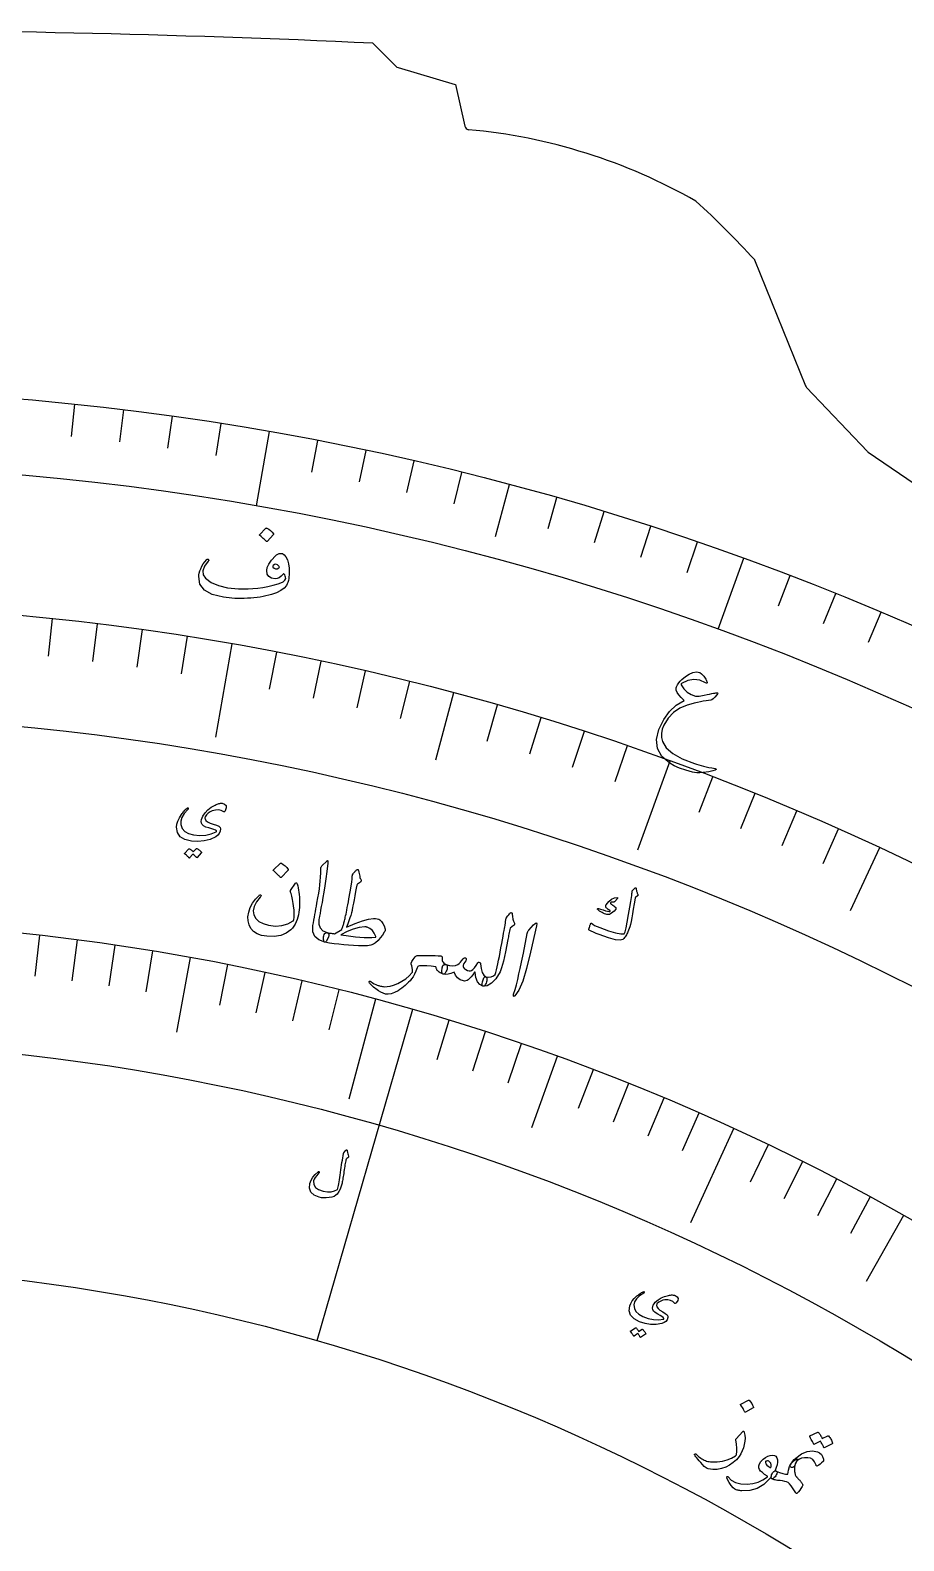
# Model space of a CAD drawing. Header units: millimetres. Extents: x -93 to 93, y -93 to 102.
# Drawn here: x 8.05 to 36.16, y 53.57 to 102.19 of the extents above; entities that cross this region are included whole.
import ezdxf

# ---------------------------------------------------------------- set-up
doc = ezdxf.new("R2010")
doc.units = ezdxf.units.MM
for name, color, linetype in [('CUT_OUTER', 1, 'Continuous'), ('ENGRAVE', 7, 'Continuous'), ('ENGRAVE_FINE', 8, 'Continuous'), ('TEXT', 5, 'Continuous')]:
    doc.layers.add(name, color=color, linetype=linetype)

msp = doc.modelspace()

# ---------------------------------------------------------------- linework, layer by layer
at = {"layer": 'CUT_OUTER'}
for points in [[(19.0734, 101.7757), (19.0761, 101.7733), (19.8207, 101.0287)], [(19.8845, 100.9909), (21.7248, 100.4505), (21.7281, 100.4493), (21.7291, 100.4459), (22.0377, 99.1055)], [(31.3499, 94.8087), (31.3515, 94.8053), (32.9989, 90.7428)], [(33.029, 90.696), (34.989, 88.6268), (35.0007, 88.6157), (35.0135, 88.6059), (37.7621, 86.7364), (37.7649, 86.7344), (37.7664, 86.7314), (38.3078, 85.5407)]]:
    msp.add_lwpolyline(points, dxfattribs=at)
for centre, radius, start, end in [((0.9504, -290.4422), 392.6364, 87.354443, 92.973267), ((19.9267, 101.1348), 0.15, 225, 253.63488), ((22.1838, 99.1392), 0.15, 192.96501, 258.69007), ((20.5344, 81.0793), 17.9859, 60.20925, 84.83228), ((10.3018, 75.6405), 28.4683, 42.32365, 47.67531), ((33.1379, 90.7992), 0.15, 202.07331, 223.44625)]:
    msp.add_arc(centre, radius, start, end, dxfattribs=at)
at = {"layer": 'ENGRAVE'}
for points in [[(15.7412, 89.2728), (15.3196, 86.8816)], [(23.4619, 87.5612), (23.0131, 85.8859)], [(31.0041, 85.1831), (30.1737, 82.9014)], [(14.5365, 82.4407), (14.0065, 79.4346)], [(21.6664, 80.8601), (21.087, 78.6978)], [(28.6314, 78.664), (27.5873, 75.7956)], [(35.3784, 75.8693), (34.4324, 73.8405)], [(13.1924, 72.3445), (12.7543, 69.9421)], [(20.3445, 70.6673), (17.2736, 60.0005)], [(19.1642, 70.9965), (18.2964, 67.7815)], [(25.0076, 69.1548), (24.1772, 66.8583)], [(30.6829, 66.8306), (29.2935, 63.8043)], [(36.1512, 64.0379), (34.9507, 61.9114)]]:
    msp.add_lwpolyline(points, dxfattribs=at)
for radius in [90.65, 90.65, 88.2219, 83.7125, 83.7125, 80.1513, 73.5375, 73.5375, 69.6525, 62.4375, 62.4375]:
    msp.add_circle((0, 0), radius, dxfattribs=at)
at = {"layer": 'ENGRAVE_FINE'}
for points in [[(9.4755, 90.1534), (9.3667, 89.1185)], [(11.0475, 89.9743), (10.9206, 88.9414)], [(12.616, 89.7678), (12.4712, 88.7373)], [(14.1808, 89.5339), (14.018, 88.5061)], [(17.2968, 88.9845), (17.0983, 87.963)], [(18.8472, 88.6691), (18.6308, 87.6512)], [(20.3918, 88.3266), (20.1577, 87.3127)], [(21.9302, 87.9573), (21.6785, 86.9476)], [(24.9865, 87.1384), (24.6997, 86.1381)], [(26.5035, 86.689), (26.1992, 85.6939)], [(28.0124, 86.2133), (27.6908, 85.2236)], [(29.5128, 85.7113), (29.174, 84.7273)], [(32.4861, 84.6291), (32.1131, 83.6576)], [(33.9581, 84.0492), (33.5683, 83.0844)], [(8.7503, 83.2539), (8.6227, 82.0396)], [(35.4198, 83.4438), (35.0132, 82.4859)], [(10.202, 83.0885), (10.0532, 81.8766)], [(11.6505, 82.8978), (11.4806, 81.6887)], [(13.0955, 82.6819), (12.9045, 81.4759)], [(15.9731, 82.1745), (15.7401, 80.9759)], [(17.4048, 81.8832), (17.1509, 80.6889)], [(18.8312, 81.567), (18.5565, 80.3772)], [(20.2519, 81.2259), (19.9565, 80.0411)], [(23.0743, 80.4696), (22.7377, 79.2959)], [(24.4752, 80.0547), (24.1182, 78.887)], [(25.8686, 79.6153), (25.4913, 78.4541)], [(27.2541, 79.1517), (26.8566, 77.9972)], [(29.9999, 78.1524), (29.5623, 77.0124)], [(31.3593, 77.6169), (30.9019, 76.4848)], [(32.7091, 77.0578), (32.232, 75.9338)], [(34.0489, 76.4752), (33.5523, 75.3597)], [(8.3495, 73.062), (8.1983, 71.7386)], [(9.5644, 72.9129), (9.3911, 71.5922)], [(10.7767, 72.7436), (10.5815, 71.4259)], [(11.9862, 72.5541), (11.7691, 71.2399)], [(14.3951, 72.1148), (14.1344, 70.8086)], [(15.594, 71.8651), (15.3115, 70.5634)], [(16.7887, 71.5954), (16.4846, 70.2986)], [(17.9789, 71.3059), (17.6532, 70.0143)], [(21.5192, 70.3185), (21.1295, 69.0448)], [(22.6882, 69.95), (22.2773, 68.683)], [(23.8511, 69.5621), (23.4191, 68.3021)], [(26.1574, 68.7281), (25.6836, 67.4832)], [(27.3001, 68.2823), (26.8056, 67.0455)], [(28.4355, 67.8173), (27.9204, 66.5889)], [(29.5632, 67.3334), (29.0277, 66.1137)], [(31.7943, 66.309), (31.2185, 65.1079)], [(32.8972, 65.7688), (32.3013, 64.5775)], [(33.9912, 65.2102), (33.3755, 64.029)], [(35.0759, 64.6331), (34.4406, 63.4624)]]:
    msp.add_lwpolyline(points, dxfattribs=at)
at = {"layer": 'TEXT'}
for points in [[(15.6348, 86.1647), (15.6397, 86.168), (15.6461, 86.1694), (15.6538, 86.1689), (15.6628, 86.1664), (15.7233, 86.1286), (15.779, 86.0857), (15.8297, 86.0377), (15.8756, 85.9847), (15.8796, 85.9771), (15.8807, 85.9701), (15.8789, 85.9637), (15.8741, 85.9578), (15.671, 85.7368), (15.6641, 85.732), (15.6563, 85.7319), (15.6477, 85.7366), (15.6382, 85.7462), (15.63, 85.7545), (15.617, 85.7671), (15.5991, 85.7839), (15.5764, 85.805), (15.5485, 85.8305), (15.5148, 85.8603), (15.4754, 85.8946), (15.4304, 85.9333), (15.4245, 85.9394), (15.4221, 85.945), (15.423, 85.9499), (15.4272, 85.9542)], [(16.096, 85.352), (16.1631, 85.3442), (16.2242, 85.3065), (16.2791, 85.2388), (16.3277, 85.1413), (16.3642, 85.0194), (16.3828, 84.8788), (16.3835, 84.7196), (16.3664, 84.5416), (16.356, 84.4779), (16.3403, 84.4199), (16.3193, 84.3676), (16.293, 84.3209), (16.2151, 84.2328), (16.1096, 84.1546), (15.9764, 84.0862), (15.8157, 84.0275), (15.7267, 84.0029), (15.6355, 83.9809), (15.5421, 83.9616), (15.4466, 83.945), (15.3487, 83.931), (15.2481, 83.9197), (15.145, 83.9111), (15.0392, 83.9052), (14.9335, 83.9017), (14.8305, 83.9003), (14.7303, 83.9011), (14.6328, 83.9041), (14.5379, 83.9094), (14.4454, 83.9175), (14.3552, 83.9282), (14.2674, 83.9416), (13.907, 84.0327), (13.6539, 84.173), (13.508, 84.3635), (13.4695, 84.6046), (13.4757, 84.6582), (13.4885, 84.7183), (13.5078, 84.7851), (13.5336, 84.8583), (13.5694, 84.9377), (13.6135, 85.0131), (13.666, 85.0846), (13.7268, 85.1523), (13.7355, 85.1598), (13.745, 85.1646), (13.7553, 85.1667), (13.7665, 85.1662), (13.7768, 85.163), (13.7846, 85.1573), (13.7899, 85.1491), (13.7926, 85.1383), (13.7929, 85.1268), (13.7908, 85.1166), (13.7864, 85.1075), (13.7796, 85.0998), (13.6619, 84.9389), (13.6081, 84.794), (13.6178, 84.6651), (13.6909, 84.5521), (13.8702, 84.4175), (14.1056, 84.3162), (14.3973, 84.2478), (14.7457, 84.2117), (14.9005, 84.207), (15.0569, 84.2093), (15.2149, 84.2186), (15.3745, 84.2351), (15.5356, 84.2586), (15.698, 84.2893), (15.8617, 84.3271), (16.0269, 84.3719), (16.1162, 84.4028), (16.1866, 84.441), (16.238, 84.4866), (16.2704, 84.5397), (16.2664, 84.5813), (16.2552, 84.6209), (16.2368, 84.6585), (16.2111, 84.694), (16.2077, 84.6962), (16.2027, 84.6948), (16.1962, 84.6899), (16.1882, 84.6814), (16.1263, 84.6145), (16.0623, 84.5676), (15.9962, 84.5406), (15.928, 84.5335), (15.8095, 84.554), (15.7249, 84.6055), (15.6741, 84.688), (15.6572, 84.8016), (15.6752, 84.8957), (15.7281, 85.0051), (15.8161, 85.1297), (15.9394, 85.2692), (15.9763, 85.3025), (16.0147, 85.3274), (16.0546, 85.3439), (16.096, 85.352)], [(16.045, 84.8821), (16.06, 84.8946), (16.0663, 84.9087), (16.0639, 84.9244), (16.0529, 84.9418), (16.0033, 84.9882), (15.9553, 85.0061), (15.9088, 84.9957), (15.8639, 84.957), (15.8565, 84.9439), (15.8532, 84.9318), (15.8539, 84.9206), (15.8586, 84.9103), (15.8994, 84.8725), (15.9441, 84.8552), (15.9926, 84.8584), (16.045, 84.8821)], [(29.487, 81.5381), (29.5416, 81.5335), (29.5955, 81.513), (29.6486, 81.4768), (29.7009, 81.4249), (29.726, 81.3943), (29.7484, 81.3644), (29.7682, 81.3352), (29.7853, 81.3068), (29.7998, 81.2794), (29.8118, 81.2531), (29.8213, 81.2279), (29.8283, 81.2038), (29.8308, 81.182), (29.8229, 81.172), (29.8045, 81.1739), (29.7757, 81.1876), (29.591, 81.2693), (29.4007, 81.2921), (29.205, 81.2561), (29.0043, 81.1612), (28.9967, 81.153), (28.9934, 81.1429), (28.9942, 81.1309), (28.9992, 81.1169), (29.0836, 80.9895), (29.1876, 80.8876), (29.3114, 80.8113), (29.455, 80.7604), (29.4826, 80.7561), (29.5203, 80.7562), (29.568, 80.7605), (29.6258, 80.7691), (29.7331, 80.7902), (29.8279, 80.8087), (29.9103, 80.8246), (29.9801, 80.8379), (30.0374, 80.8487), (30.0822, 80.857), (30.1144, 80.8629), (30.1341, 80.8662), (30.1598, 80.8649), (30.1698, 80.8538), (30.164, 80.833), (30.1425, 80.8024), (30.0754, 80.7263), (30.0211, 80.6712), (29.9796, 80.6371), (29.9509, 80.6242), (29.8748, 80.6175), (29.7933, 80.6073), (29.7062, 80.5934), (29.6137, 80.576), (29.5157, 80.5549), (29.4123, 80.5301), (29.3034, 80.5016), (29.1891, 80.4695), (28.949, 80.3735), (28.7432, 80.2333), (28.5717, 80.049), (28.4343, 79.8211), (28.3843, 79.6881), (28.3609, 79.5563), (28.3641, 79.4257), (28.3936, 79.2962), (28.5104, 79.0949), (28.7216, 78.9095), (29.0269, 78.7394), (29.4264, 78.5834), (29.4899, 78.564), (29.5588, 78.5444), (29.6331, 78.5244), (29.7127, 78.5042), (29.7976, 78.4839), (29.8875, 78.4637), (29.9826, 78.4437), (30.0829, 78.4239), (30.0998, 78.4195), (30.1114, 78.4139), (30.1178, 78.4072), (30.119, 78.3993), (30.0918, 78.3735), (30.0129, 78.3487), (29.8825, 78.3248), (29.7005, 78.3015), (29.5919, 78.292), (29.499, 78.2893), (29.4218, 78.2936), (29.3603, 78.3048), (29.1398, 78.3684), (28.9443, 78.4382), (28.7736, 78.5143), (28.6277, 78.5969), (28.3748, 78.8154), (28.2324, 79.069), (28.2008, 79.3586), (28.2806, 79.6842), (28.4332, 80.0017), (28.6184, 80.2637), (28.8364, 80.4699), (29.0875, 80.62), (28.9922, 80.7116), (28.9183, 80.7962), (28.8657, 80.874), (28.8347, 80.945), (28.8287, 80.9712), (28.8278, 80.998), (28.8319, 81.0251), (28.841, 81.0527), (28.8781, 81.1224), (28.9197, 81.1861), (28.9658, 81.2437), (29.0165, 81.2952), (29.1368, 81.3924), (29.2554, 81.4653), (29.3721, 81.5139), (29.487, 81.5381)], [(14.2608, 77.0418), (14.1919, 77.0798), (14.1102, 77.0958), (14.0157, 77.0899), (13.9085, 77.0619), (13.8379, 77.0294), (13.7762, 76.9864), (13.7237, 76.9331), (13.6801, 76.8694), (13.6745, 76.8561), (13.6716, 76.8417), (13.6715, 76.8263), (13.6741, 76.8098), (13.7014, 76.755), (13.7549, 76.7078), (13.8348, 76.6681), (13.941, 76.6357), (14.0459, 76.6047), (14.1198, 76.5696), (14.1627, 76.5306), (14.1745, 76.4877), (14.1614, 76.4048), (14.1316, 76.3344), (14.0853, 76.2764), (14.0226, 76.2307), (13.8348, 76.1464), (13.6419, 76.0938), (13.4438, 76.0729), (13.2403, 76.0836), (13.0252, 76.1365), (12.8735, 76.2304), (12.7849, 76.3659), (12.7596, 76.5431), (12.7719, 76.6359), (12.8019, 76.734), (12.8496, 76.8373), (12.9151, 76.9457), (12.9366, 76.9753), (12.9584, 77.0037), (12.9803, 77.0308), (13.0026, 77.0568), (13.0252, 77.0817), (13.0484, 77.1056), (13.0722, 77.1285), (13.0965, 77.1504), (13.1091, 77.1591), (13.1195, 77.1617), (13.1276, 77.1582), (13.1336, 77.1488), (13.136, 77.1379), (13.1353, 77.1275), (13.1314, 77.1177), (13.1244, 77.1084), (13.0058, 76.9741), (12.9278, 76.848), (12.8903, 76.7303), (12.8931, 76.6209), (12.9404, 76.4982), (13.024, 76.403), (13.1439, 76.3352), (13.3002, 76.2947), (13.5061, 76.2753), (13.6964, 76.2847), (13.8714, 76.323), (14.031, 76.3903), (14.041, 76.3967), (14.0457, 76.404), (14.0451, 76.4123), (14.0391, 76.4216), (14.0116, 76.4418), (13.9614, 76.4638), (13.8886, 76.4876), (13.7932, 76.513), (13.6967, 76.5429), (13.6255, 76.5792), (13.5795, 76.6221), (13.5588, 76.6716), (13.5548, 76.7261), (13.5608, 76.7815), (13.5768, 76.8377), (13.6029, 76.8947), (13.6743, 77.0033), (13.7636, 77.099), (13.8711, 77.1817), (13.9967, 77.2514), (14.0296, 77.2673), (14.0612, 77.2805), (14.0915, 77.2911), (14.1204, 77.2989), (14.1478, 77.3043), (14.1736, 77.3073), (14.1978, 77.308), (14.2204, 77.3063), (14.3056, 77.2823), (14.3517, 77.2347), (14.3588, 77.1637), (14.3269, 77.0693), (14.3115, 77.0451), (14.2954, 77.0325), (14.2785, 77.0314), (14.2608, 77.0418)], [(13.3953, 75.8512), (13.3986, 75.8535), (13.4028, 75.8545), (13.4079, 75.8542), (13.414, 75.8525), (13.4344, 75.8403), (13.4541, 75.8274), (13.4728, 75.8137), (13.4908, 75.7992), (13.508, 75.7839), (13.5245, 75.7676), (13.5404, 75.7501), (13.5557, 75.7316), (13.5584, 75.7264), (13.559, 75.7211), (13.5577, 75.716), (13.5543, 75.7109), (13.4169, 75.558), (13.4136, 75.5563), (13.4093, 75.557), (13.404, 75.5603), (13.3977, 75.5661), (13.3936, 75.5711), (13.3867, 75.5783), (13.377, 75.5875), (13.3645, 75.5988), (13.3491, 75.6124), (13.3307, 75.6284), (13.3093, 75.6468), (13.2849, 75.6677), (13.177, 75.5489), (13.1724, 75.5455), (13.1672, 75.5454), (13.1615, 75.5486), (13.1552, 75.555), (13.1497, 75.5607), (13.141, 75.5692), (13.1291, 75.5806), (13.114, 75.5949), (13.0954, 75.6121), (13.073, 75.6323), (13.0468, 75.6555), (13.0167, 75.6816), (13.0138, 75.6856), (13.0129, 75.6893), (13.0139, 75.6926), (13.0168, 75.6956), (13.1546, 75.842), (13.1579, 75.8443), (13.1621, 75.8454), (13.1672, 75.8451), (13.1732, 75.8434), (13.1908, 75.834), (13.2077, 75.8237), (13.2239, 75.8125), (13.2393, 75.8004), (13.254, 75.7876), (13.268, 75.7741), (13.2813, 75.7601), (13.2939, 75.7454)], [(16.0994, 75.3779), (16.1048, 75.3813), (16.1115, 75.3826), (16.1197, 75.3818), (16.1292, 75.3788), (16.1922, 75.3367), (16.2498, 75.2894), (16.302, 75.2367), (16.3489, 75.1789), (16.3529, 75.1707), (16.3538, 75.1633), (16.3517, 75.1565), (16.3464, 75.1503), (16.1236, 74.9224), (16.1161, 74.9175), (16.1079, 74.9177), (16.0989, 74.923), (16.0892, 74.9335), (16.0808, 74.9425), (16.0674, 74.9563), (16.049, 74.9748), (16.0256, 74.9979), (15.9968, 75.0259), (15.9621, 75.0587), (15.9215, 75.0963), (15.8749, 75.1389), (15.869, 75.1456), (15.8665, 75.1515), (15.8676, 75.1567), (15.8723, 75.1612)], [(17.5877, 75.4457), (17.597, 75.4545), (17.605, 75.4599), (17.6118, 75.462), (17.6174, 75.4607), (17.6247, 75.4542), (17.6291, 75.4388), (17.6304, 75.4146), (17.6287, 75.3815), (17.5975, 75.1164), (17.5653, 74.8721), (17.5323, 74.6485), (17.4984, 74.4455), (17.4667, 74.2727), (17.4384, 74.1177), (17.4136, 73.9806), (17.3923, 73.8614), (17.3742, 73.76), (17.3593, 73.6767), (17.3474, 73.6113), (17.3386, 73.5639), (17.3362, 73.4163), (17.3794, 73.297), (17.4682, 73.2061), (17.6027, 73.1433), (17.6395, 73.1235), (17.6588, 73.0933), (17.6605, 73.0526), (17.6448, 73.0017), (17.609, 72.924), (17.5776, 72.8699), (17.5506, 72.8395), (17.5279, 72.8326), (17.336, 72.9063), (17.2086, 73.02), (17.1456, 73.1739), (17.147, 73.3682), (17.1611, 73.458), (17.1758, 73.5479), (17.1912, 73.6378), (17.2073, 73.7278), (17.2239, 73.818), (17.2407, 73.9083), (17.2578, 73.9987), (17.2752, 74.0894), (17.3086, 74.2622), (17.3353, 74.4185), (17.3555, 74.5584), (17.3689, 74.6819), (17.3786, 74.8012), (17.3874, 74.9286), (17.3952, 75.0643), (17.402, 75.2082), (17.4044, 75.2338), (17.4103, 75.2564), (17.4197, 75.2758), (17.4326, 75.2922)], [(18.5579, 75.1691), (18.5685, 75.1759), (18.5774, 75.1798), (18.5847, 75.181), (18.5904, 75.1793), (18.5965, 75.1746), (18.6015, 75.1675), (18.6055, 75.1578), (18.6083, 75.1457), (18.6192, 75.0936), (18.6298, 75.0452), (18.6401, 75.0006), (18.6501, 74.9597), (18.6602, 74.9228), (18.6708, 74.8905), (18.6817, 74.8626), (18.693, 74.8392), (18.7009, 74.8203), (18.7006, 74.8025), (18.6923, 74.7859), (18.6758, 74.7703), (18.5841, 74.7017), (18.5714, 74.6891), (18.5612, 74.6735), (18.5536, 74.655), (18.5485, 74.6337), (18.5195, 74.4682), (18.4935, 74.3226), (18.4705, 74.1968), (18.4506, 74.0909), (18.4339, 74.0045), (18.4207, 73.9373), (18.4108, 73.8895), (18.4044, 73.8609), (18.3827, 73.7771), (18.3606, 73.698), (18.338, 73.6236), (18.315, 73.5538), (18.2918, 73.4887), (18.2686, 73.4281), (18.2454, 73.3722), (18.2222, 73.3208), (18.5013, 73.4413), (18.7392, 73.5275), (18.9356, 73.5798), (19.0901, 73.5986), (19.1563, 73.597), (19.2139, 73.5884), (19.2627, 73.5729), (19.3028, 73.5504), (19.3552, 73.5032), (19.3998, 73.4386), (19.4365, 73.3568), (19.4653, 73.2578), (19.4678, 73.2353), (19.4648, 73.2111), (19.4563, 73.1851), (19.4423, 73.1574), (19.3801, 73.0609), (19.313, 72.9712), (19.2409, 72.8884), (19.1639, 72.8123), (19.0969, 72.7679), (19.0107, 72.7368), (18.9052, 72.7189), (18.7805, 72.7141), (18.6167, 72.7194), (18.4548, 72.7274), (18.2949, 72.7379), (18.1369, 72.751), (17.9811, 72.767), (17.8276, 72.7859), (17.6766, 72.8077), (17.5279, 72.8326), (17.5126, 72.8413), (17.5008, 72.8592), (17.4926, 72.8863), (17.4879, 72.9225), (17.4866, 72.966), (17.49, 73.0069), (17.4983, 73.0453), (17.5115, 73.0812), (17.5288, 73.1111), (17.5498, 73.1314), (17.5744, 73.1421), (17.6027, 73.1433), (17.6382, 73.1368), (17.672, 73.1312), (17.7039, 73.1264), (17.734, 73.1225), (17.7622, 73.1191), (17.7883, 73.1157), (17.8124, 73.1124), (17.8344, 73.1091), (18.0727, 73.248), (18.0764, 73.2557), (18.0807, 73.2657), (18.0856, 73.2781), (18.091, 73.2929), (18.0971, 73.31), (18.1037, 73.3295), (18.111, 73.3514), (18.1188, 73.3756), (18.1269, 73.4021), (18.1351, 73.4306), (18.1433, 73.4611), (18.1516, 73.4937), (18.1601, 73.5281), (18.169, 73.564), (18.1782, 73.6013), (18.1878, 73.6402), (18.1982, 73.6843), (18.2099, 73.7372), (18.2228, 73.7989), (18.237, 73.8695), (18.2524, 73.9484), (18.2688, 74.0354), (18.2862, 74.1303), (18.3046, 74.2331), (18.345, 74.4616), (18.375, 74.6428), (18.3946, 74.7767), (18.404, 74.8632), (18.4083, 74.9193), (18.4124, 74.9617), (18.4164, 74.9905), (18.4203, 75.0055), (18.438, 75.0313), (18.4555, 75.0554), (18.4728, 75.0776), (18.4898, 75.0981), (18.5068, 75.1172), (18.5238, 75.1354), (18.5409, 75.1527), (18.5579, 75.1691)], [(16.6382, 74.7153), (16.6546, 74.6502), (16.6694, 74.5828), (16.6828, 74.5129), (16.6946, 74.4407), (16.7044, 74.3657), (16.7116, 74.2877), (16.7163, 74.2066), (16.7183, 74.1224), (16.7176, 74.0391), (16.7131, 73.9575), (16.7048, 73.8773), (16.6927, 73.7987), (16.6768, 73.7214), (16.6571, 73.6452), (16.6335, 73.5701), (16.6061, 73.4961), (16.5712, 73.4198), (16.5317, 73.3509), (16.4875, 73.2894), (16.4387, 73.2353), (16.2888, 73.1208), (16.1093, 73.0476), (15.9002, 73.0155), (15.6613, 73.0243), (15.494, 73.0556), (15.3527, 73.1088), (15.2375, 73.1839), (15.1482, 73.2811), (15.0892, 73.3943), (15.0579, 73.519), (15.0544, 73.6552), (15.079, 73.8028), (15.1305, 73.954), (15.203, 74.0946), (15.2966, 74.2244), (15.4115, 74.3434), (15.4285, 74.3562), (15.4437, 74.3621), (15.4569, 74.3612), (15.4683, 74.3534), (15.4776, 74.3401), (15.4777, 74.3242), (15.4686, 74.3057), (15.4503, 74.2846), (15.3283, 74.1302), (15.2536, 73.9836), (15.2259, 73.8449), (15.245, 73.7143), (15.3055, 73.6002), (15.4048, 73.5069), (15.543, 73.4343), (15.72, 73.3821), (15.942, 73.3567), (16.1483, 73.3718), (16.339, 73.4275), (16.5144, 73.524), (16.5185, 73.5279), (16.5221, 73.5341), (16.5254, 73.5427), (16.5283, 73.5537), (16.5429, 73.6416), (16.5472, 73.7469), (16.5412, 73.8694), (16.5248, 74.0093), (16.5137, 74.0803), (16.5025, 74.1466), (16.491, 74.2082), (16.4794, 74.265), (16.4673, 74.3169), (16.4545, 74.3637), (16.4411, 74.4054), (16.4269, 74.442), (16.4206, 74.461), (16.4183, 74.4776), (16.4201, 74.492), (16.4259, 74.5041), (16.5879, 74.7374), (16.6011, 74.7501), (16.6139, 74.7507), (16.6262, 74.7391), (16.6382, 74.7153)], [(27.5446, 74.5604), (27.5483, 74.5328), (27.5531, 74.5061), (27.5589, 74.4805), (27.5657, 74.4559), (27.5736, 74.4322), (27.5827, 74.4094), (27.5931, 74.3876), (27.6048, 74.3666), (27.6083, 74.356), (27.6069, 74.3456), (27.6007, 74.3355), (27.5896, 74.3257), (27.5263, 74.2757), (27.5199, 74.2701), (27.5149, 74.2652), (27.5115, 74.2609), (27.5096, 74.2574), (27.4806, 74.0694), (27.4532, 73.9), (27.4272, 73.7491), (27.4029, 73.6169), (27.38, 73.5033), (27.3586, 73.4087), (27.3386, 73.333), (27.3202, 73.2762), (27.2809, 73.1707), (27.2666, 73.138), (27.2505, 73.1057), (27.2329, 73.0739), (27.2135, 73.0426), (27.1924, 73.0117), (27.1694, 72.9815), (27.1444, 72.9518), (27.1176, 72.9226), (27.034, 72.8956), (26.8789, 72.9136), (26.652, 72.9762), (26.3531, 73.0827), (26.261, 73.1195), (26.1766, 73.1558), (26.1, 73.1918), (26.031, 73.2273), (26.0255, 73.2325), (26.0222, 73.2383), (26.0214, 73.2449), (26.0229, 73.2521), (26.0327, 73.286), (26.0419, 73.3167), (26.0504, 73.3443), (26.0583, 73.3688), (26.0656, 73.3904), (26.0724, 73.4095), (26.0788, 73.426), (26.0847, 73.4398), (26.0885, 73.4475), (26.0929, 73.451), (26.098, 73.4502), (26.1037, 73.4453), (26.1487, 73.4121), (26.2098, 73.3776), (26.2868, 73.342), (26.3797, 73.3051), (26.6605, 73.2036), (26.8848, 73.1367), (27.0528, 73.1049), (27.1647, 73.1085), (27.1889, 73.1742), (27.2198, 73.2982), (27.2574, 73.4808), (27.3013, 73.722), (27.3433, 73.9641), (27.3741, 74.1476), (27.3939, 74.2724), (27.4029, 74.3384), (27.4048, 74.3567), (27.4066, 74.3738), (27.4083, 74.3897), (27.4098, 74.4044), (27.4112, 74.4178), (27.4124, 74.4298), (27.4133, 74.4403), (27.414, 74.4494), (27.4167, 74.4688), (27.4225, 74.4861), (27.4312, 74.5014), (27.443, 74.5146), (27.5148, 74.5812), (27.5203, 74.5855), (27.5253, 74.5877), (27.53, 74.588), (27.5342, 74.5863), (27.5383, 74.5816), (27.5415, 74.5757), (27.5435, 74.5686), (27.5446, 74.5604)], [(26.9403, 74.2727), (26.9442, 74.2707), (26.9472, 74.2678), (26.9492, 74.264), (26.9503, 74.2593), (26.9499, 74.2557), (26.9488, 74.2519), (26.9471, 74.2481), (26.9448, 74.2442), (26.8575, 74.1463), (26.8477, 74.1368), (26.8386, 74.13), (26.8302, 74.126), (26.8225, 74.1248), (26.7924, 74.127), (26.7654, 74.1253), (26.7417, 74.1197), (26.7211, 74.1101), (26.7153, 74.1034), (26.7164, 74.0935), (26.7243, 74.0806), (26.7392, 74.0645), (26.7498, 74.0559), (26.761, 74.0475), (26.7727, 74.0391), (26.7849, 74.0309), (26.7977, 74.0228), (26.8113, 74.0146), (26.8257, 74.0065), (26.8408, 73.9984), (26.8878, 73.9556), (26.8884, 73.9023), (26.8428, 73.8387), (26.7511, 73.7646), (26.7173, 73.7449), (26.6863, 73.7312), (26.658, 73.7236), (26.6326, 73.7219), (26.6067, 73.7256), (26.5726, 73.7356), (26.5304, 73.7519), (26.48, 73.7744), (26.4545, 73.7865), (26.4306, 73.7989), (26.4084, 73.8116), (26.3878, 73.8246), (26.3687, 73.8375), (26.3509, 73.8499), (26.3345, 73.8619), (26.3195, 73.8733), (26.3111, 73.8829), (26.306, 73.8922), (26.3041, 73.9012), (26.3056, 73.91), (26.31, 73.918), (26.3162, 73.9227), (26.3243, 73.9239), (26.3342, 73.9217), (26.3653, 73.9129), (26.4003, 73.9024), (26.4392, 73.8902), (26.4822, 73.8762), (26.5623, 73.85), (26.6259, 73.8324), (26.673, 73.8235), (26.7036, 73.8233), (26.7081, 73.8246), (26.7112, 73.8273), (26.713, 73.8314), (26.7134, 73.8369), (26.7127, 73.8406), (26.7102, 73.8448), (26.7059, 73.8492), (26.7, 73.8539), (26.6424, 73.8918), (26.6188, 73.9089), (26.5997, 73.9267), (26.5853, 73.9454), (26.5754, 73.9648), (26.5686, 73.9858), (26.5673, 74.0055), (26.5713, 74.0239), (26.5806, 74.041), (26.6643, 74.1489), (26.7521, 74.2235), (26.8442, 74.2648), (26.9403, 74.2727)], [(23.376, 73.6341), (23.4169, 73.6819), (23.449, 73.7199), (23.4723, 73.7481), (23.4868, 73.7666), (23.4971, 73.778), (23.5079, 73.785), (23.5193, 73.7877), (23.5311, 73.786), (23.5432, 73.7798), (23.5518, 73.7701), (23.5569, 73.7568), (23.5585, 73.74), (23.5641, 73.6583), (23.5775, 73.582), (23.5988, 73.5111), (23.628, 73.4455), (23.6355, 73.4251), (23.6332, 73.4056), (23.6213, 73.3868), (23.5996, 73.3689), (23.4901, 73.2884), (23.4802, 73.2398), (23.4706, 73.1921), (23.4613, 73.1452), (23.4522, 73.0992), (23.4434, 73.054), (23.4348, 73.0097), (23.4265, 72.9662), (23.4185, 72.9235), (23.3437, 72.5289), (23.2769, 72.2231), (23.2184, 72.006), (23.1683, 71.8776), (23.0282, 71.6604), (22.889, 71.5113), (22.7508, 71.4304), (22.6132, 71.4175), (22.6099, 71.4185), (22.6065, 71.4196), (22.6032, 71.4207), (22.5998, 71.4217), (22.5859, 71.4471), (22.5869, 71.4947), (22.6027, 71.5646), (22.6335, 71.6569), (22.6475, 71.6902), (22.6648, 71.7121), (22.6856, 71.7228), (22.7097, 71.7221), (22.8006, 71.7122), (22.8817, 71.7206), (22.953, 71.7474), (23.0144, 71.7928), (23.0343, 71.8645), (23.0549, 71.9466), (23.0763, 72.0393), (23.0985, 72.1424), (23.1215, 72.2555), (23.1454, 72.3781), (23.1701, 72.5102), (23.1958, 72.6519), (23.222, 72.7907), (23.2451, 72.9157), (23.2651, 73.0267), (23.2821, 73.1237), (23.2964, 73.2067), (23.3086, 73.2755), (23.3186, 73.3301), (23.3265, 73.3705), (23.3532, 73.5743), (23.3582, 73.5937), (23.3636, 73.6101), (23.3696, 73.6236), (23.376, 73.6341)], [(24.2436, 73.3905), (24.2972, 73.4419), (24.331, 73.4551), (24.3449, 73.4299), (24.3389, 73.3664), (24.1433, 72.5147), (24.021, 71.9926), (23.8963, 71.5846), (23.7699, 71.2903), (23.6422, 71.1097), (23.6256, 71.0969), (23.6129, 71.0914), (23.6039, 71.0929), (23.5987, 71.1017), (23.5961, 71.1135), (23.5962, 71.1278), (23.599, 71.1444), (23.6043, 71.1634), (23.6528, 71.3094), (23.6974, 71.4664), (23.7382, 71.6346), (23.7751, 71.8138), (23.7856, 71.8604), (23.8126, 71.9865), (23.856, 72.1924), (23.9157, 72.4779), (24.0415, 73.1131), (24.0505, 73.1461), (24.062, 73.1755), (24.0762, 73.2012), (24.093, 73.2233)], [(18.8893, 73.3204), (18.8717, 73.3243), (18.8533, 73.3269), (18.8342, 73.3284), (18.8143, 73.3287), (18.6281, 73.3055), (18.4381, 73.2549), (18.2444, 73.1769), (18.0473, 73.0714), (18.2118, 73.0466), (18.3687, 73.0261), (18.5181, 73.0099), (18.66, 72.998), (18.7946, 72.9908), (18.9218, 72.9884), (19.0416, 72.9909), (19.1542, 72.9984), (19.1649, 72.9999), (19.1713, 73.004), (19.1732, 73.0106), (19.1708, 73.0197), (19.1207, 73.1297), (19.0571, 73.2165), (18.9799, 73.2801), (18.8893, 73.3204)], [(21.3413, 71.8078), (21.2891, 71.8259), (21.2437, 71.8469), (21.2052, 71.8711), (21.1735, 71.8982), (21.1599, 71.9124), (21.1478, 71.928), (21.1373, 71.9449), (21.1284, 71.9633), (21.1204, 71.9827), (21.1129, 72.003), (21.1059, 72.024), (21.0993, 72.0458), (20.9517, 72.0658), (20.8145, 72.0769), (20.6878, 72.0792), (20.5714, 72.0728), (20.5456, 72.0665), (20.5248, 72.0538), (20.509, 72.0345), (20.4983, 72.0087), (20.4586, 71.9016), (20.4151, 71.8063), (20.3676, 71.7226), (20.3163, 71.6507), (20.2703, 71.5961), (20.2219, 71.5436), (20.1713, 71.4931), (20.1183, 71.4446), (20.0631, 71.3984), (20.0057, 71.3546), (19.9461, 71.3132), (19.8843, 71.2742), (19.7679, 71.2115), (19.6624, 71.1728), (19.5678, 71.1581), (19.4838, 71.1675), (19.4079, 71.1931), (19.3307, 71.2286), (19.252, 71.2741), (19.1719, 71.3294), (19.1335, 71.3596), (19.0987, 71.3881), (19.0675, 71.415), (19.0398, 71.4401), (19.0155, 71.4635), (18.9942, 71.4849), (18.976, 71.5043), (18.9608, 71.5217), (18.9525, 71.5354), (18.9491, 71.5487), (18.9505, 71.5617), (18.9568, 71.5743), (18.9664, 71.5834), (18.9779, 71.5861), (18.9913, 71.5823), (19.0066, 71.5721), (19.0659, 71.5303), (19.1206, 71.4967), (19.1706, 71.4711), (19.2161, 71.4536), (19.24, 71.4458), (19.2656, 71.4384), (19.2929, 71.4315), (19.3218, 71.4251), (19.3525, 71.4191), (19.3849, 71.4135), (19.419, 71.4084), (19.4548, 71.4037), (19.5333, 71.4043), (19.6293, 71.4222), (19.7428, 71.4572), (19.8739, 71.5093), (20.0079, 71.5766), (20.13, 71.6571), (20.2403, 71.751), (20.3387, 71.8584), (20.3427, 71.8628), (20.345, 71.8677), (20.3456, 71.873), (20.3445, 71.8789), (20.3444, 71.9509), (20.338, 72.0172), (20.3255, 72.078), (20.3067, 72.1331), (20.3062, 72.1655), (20.3281, 72.2156), (20.3724, 72.2833), (20.4391, 72.3687), (20.4561, 72.3842), (20.4751, 72.3954), (20.4962, 72.4024), (20.5192, 72.4051), (20.6168, 72.4081), (20.7128, 72.41), (20.8071, 72.4109), (20.8999, 72.4107), (20.9914, 72.4092), (21.082, 72.406), (21.1717, 72.4011), (21.2605, 72.3945), (21.2811, 72.3907), (21.2957, 72.3823), (21.3043, 72.3691), (21.3069, 72.3512), (21.3031, 72.3135), (21.3038, 72.2781), (21.3088, 72.2452), (21.3183, 72.2146), (21.3345, 72.1876), (21.3589, 72.1619), (21.3916, 72.1374), (21.4324, 72.1142), (21.4512, 72.0986), (21.4635, 72.0762), (21.4691, 72.047), (21.468, 72.0109), (21.4615, 71.9721), (21.4507, 71.9346), (21.4358, 71.8983), (21.4166, 71.8632), (21.3963, 71.8352), (21.377, 71.8167), (21.3587, 71.8075), (21.3413, 71.8078)], [(21.4256, 72.1162), (21.5449, 72.088), (21.6488, 72.0791), (21.7374, 72.0896), (21.8106, 72.1194), (21.8486, 72.1485), (21.8886, 72.1876), (21.9309, 72.2367), (21.9752, 72.2958), (21.9902, 72.3128), (22.0045, 72.3249), (22.0183, 72.3321), (22.0315, 72.3343), (22.0469, 72.3329), (22.0592, 72.3278), (22.0686, 72.3189), (22.0749, 72.3062), (22.0786, 72.2894), (22.0775, 72.2721), (22.0716, 72.2544), (22.061, 72.2363), (22.0283, 72.1913), (22.0039, 72.1525), (21.988, 72.12), (21.9805, 72.0938), (21.9806, 72.0531), (21.9955, 72.0158), (22.0254, 71.9819), (22.0701, 71.9513), (22.1228, 71.9272), (22.1699, 71.915), (22.2115, 71.9147), (22.2475, 71.9263), (22.2917, 71.9584), (22.3401, 72.0101), (22.3928, 72.0813), (22.4499, 72.1721), (22.4576, 72.1827), (22.4689, 72.1885), (22.4839, 72.1894), (22.5024, 72.1855), (22.5188, 72.1785), (22.5308, 72.1692), (22.5383, 72.1576), (22.5414, 72.1436), (22.5597, 71.9851), (22.5943, 71.8619), (22.6454, 71.7739), (22.7131, 71.7211), (22.728, 71.7075), (22.7368, 71.6819), (22.7395, 71.6443), (22.736, 71.5946), (22.729, 71.5566), (22.7182, 71.5211), (22.7036, 71.4883), (22.6852, 71.458), (22.6677, 71.4358), (22.6505, 71.4215), (22.6335, 71.415), (22.6166, 71.4164), (22.5154, 71.4714), (22.4398, 71.5643), (22.3897, 71.6951), (22.3651, 71.8638), (22.3639, 71.8726), (22.3606, 71.8764), (22.3554, 71.8752), (22.3482, 71.8691), (22.2889, 71.7846), (22.2349, 71.7156), (22.1862, 71.6621), (22.1429, 71.6242), (22.1048, 71.6013), (22.0662, 71.5875), (22.0272, 71.5825), (21.9877, 71.5866), (21.8793, 71.6279), (21.7929, 71.6897), (21.7282, 71.7722), (21.6852, 71.8753), (21.5882, 71.8327), (21.4974, 71.8076), (21.4129, 71.7999), (21.3346, 71.8098), (21.3168, 71.8202), (21.3039, 71.8393), (21.2958, 71.8672), (21.2926, 71.9037), (21.3, 72.0117), (21.3246, 72.0831), (21.3664, 72.118), (21.4256, 72.1162)], [(18.2081, 66.1374), (18.2133, 66.1426), (18.2192, 66.1457), (18.2255, 66.1468), (18.2324, 66.1458), (18.2388, 66.1429), (18.2435, 66.1379), (18.2465, 66.131), (18.2479, 66.1221), (18.2542, 66.0706), (18.2635, 66.0251), (18.2758, 65.9855), (18.2911, 65.9519), (18.2952, 65.9402), (18.2939, 65.9284), (18.2874, 65.9163), (18.2757, 65.9042), (18.2688, 65.8986), (18.2622, 65.8933), (18.256, 65.8881), (18.2501, 65.8831), (18.2445, 65.8784), (18.2393, 65.8741), (18.2346, 65.8703), (18.2302, 65.8669), (18.2227, 65.8606), (18.2163, 65.8523), (18.211, 65.8422), (18.2068, 65.83), (18.1996, 65.7946), (18.1923, 65.7558), (18.1849, 65.7136), (18.1774, 65.6681), (18.1696, 65.6192), (18.1614, 65.5671), (18.1529, 65.5117), (18.144, 65.453), (18.136, 65.3942), (18.128, 65.339), (18.12, 65.2875), (18.1121, 65.2397), (18.1043, 65.1953), (18.0968, 65.1542), (18.0895, 65.1165), (18.0824, 65.0821), (18.0573, 64.9813), (18.0228, 64.8889), (17.979, 64.8047), (17.926, 64.7288), (17.8834, 64.6873), (17.8261, 64.654), (17.7541, 64.6287), (17.6674, 64.6115), (17.5763, 64.6024), (17.4927, 64.6011), (17.4166, 64.6077), (17.3481, 64.6222), (17.1851, 64.6909), (17.0808, 64.7874), (17.0352, 64.9119), (17.0484, 65.0648), (17.0858, 65.1714), (17.1423, 65.2706), (17.2181, 65.3623), (17.3132, 65.4465), (17.3199, 65.451), (17.3264, 65.4533), (17.3324, 65.4531), (17.3381, 65.4507), (17.3438, 65.4466), (17.3478, 65.4422), (17.3501, 65.4374), (17.3506, 65.4322), (17.35, 65.425), (17.348, 65.4183), (17.3445, 65.4124), (17.3396, 65.4071), (17.2693, 65.3291), (17.217, 65.2607), (17.1827, 65.2018), (17.1663, 65.1526), (17.1715, 65.0358), (17.2242, 64.9412), (17.3242, 64.8688), (17.4718, 64.8183), (17.6111, 64.7964), (17.7355, 64.7991), (17.8449, 64.8266), (17.9394, 64.8789), (17.9476, 64.9145), (17.9563, 64.9564), (17.9654, 65.0044), (17.9751, 65.0587), (17.9851, 65.1194), (17.9955, 65.1866), (18.0061, 65.2604), (18.017, 65.3407), (18.0292, 65.4234), (18.0415, 65.5046), (18.0539, 65.5845), (18.0665, 65.6629), (18.0793, 65.7399), (18.0926, 65.8155), (18.1062, 65.8896), (18.1203, 65.9622), (18.1309, 66.0329), (18.1334, 66.0406), (18.1366, 66.0476), (18.1404, 66.0539), (18.1448, 66.0595)], [(28.7737, 61.2209), (28.7219, 61.2701), (28.6537, 61.3031), (28.5692, 61.3196), (28.4684, 61.3197), (28.3988, 61.3073), (28.3348, 61.2838), (28.2762, 61.249), (28.2232, 61.203), (28.2153, 61.1926), (28.2095, 61.1806), (28.2058, 61.167), (28.2043, 61.1519), (28.2156, 61.0975), (28.2519, 61.0436), (28.3129, 60.9903), (28.3989, 60.9374), (28.484, 60.8859), (28.5409, 60.8381), (28.5696, 60.7939), (28.5701, 60.7534), (28.5394, 60.6836), (28.497, 60.6285), (28.443, 60.5881), (28.3773, 60.5624), (28.1928, 60.5315), (28.0111, 60.5296), (27.8322, 60.5568), (27.6558, 60.613), (27.4789, 60.7089), (27.3671, 60.8264), (27.3203, 60.9659), (27.3388, 61.1275), (27.3709, 61.2064), (27.4198, 61.2858), (27.4855, 61.3656), (27.568, 61.4459), (27.5937, 61.467), (27.6194, 61.487), (27.6449, 61.5059), (27.6704, 61.5236), (27.6961, 61.5403), (27.722, 61.5559), (27.7481, 61.5706), (27.7746, 61.5843), (27.7877, 61.589), (27.7974, 61.589), (27.8038, 61.5841), (27.8069, 61.5744), (27.8064, 61.5642), (27.8034, 61.5553), (27.7978, 61.5475), (27.7895, 61.541), (27.6543, 61.4501), (27.5567, 61.3571), (27.4967, 61.2622), (27.474, 61.1653), (27.4874, 61.0465), (27.539, 60.9436), (27.6289, 60.8565), (27.757, 60.785), (27.9335, 60.7205), (28.103, 60.685), (28.2656, 60.6784), (28.4215, 60.7009), (28.4318, 60.7041), (28.4376, 60.7095), (28.4389, 60.7169), (28.4358, 60.7265), (28.4163, 60.7506), (28.3772, 60.7815), (28.3187, 60.8192), (28.2406, 60.8635), (28.1627, 60.912), (28.1085, 60.9603), (28.0779, 61.0086), (28.0711, 61.0569), (28.0801, 61.1058), (28.0981, 61.1531), (28.1251, 61.1988), (28.1612, 61.243), (28.2489, 61.3221), (28.3496, 61.3856), (28.4631, 61.4336), (28.5896, 61.466), (28.6223, 61.4724), (28.6531, 61.4768), (28.6822, 61.4791), (28.7094, 61.4793), (28.7348, 61.4777), (28.7582, 61.4744), (28.7796, 61.4694), (28.7991, 61.4627), (28.8685, 61.422), (28.8981, 61.3695), (28.888, 61.3054), (28.8381, 61.2298), (28.8191, 61.2121), (28.802, 61.2047), (28.7869, 61.2076), (28.7737, 61.2209)], [(27.7385, 60.373), (27.7419, 60.3743), (27.7459, 60.3742), (27.7503, 60.3727), (27.7552, 60.3699), (27.7704, 60.3544), (27.7847, 60.3385), (27.798, 60.3222), (27.8105, 60.3054), (27.822, 60.288), (27.8328, 60.2698), (27.8428, 60.2508), (27.852, 60.231), (27.8531, 60.2257), (27.8524, 60.221), (27.8501, 60.2168), (27.8459, 60.2131), (27.69, 60.1102), (27.6867, 60.1094), (27.6831, 60.1111), (27.6792, 60.1152), (27.675, 60.1217), (27.6725, 60.1271), (27.6681, 60.135), (27.6617, 60.1453), (27.6533, 60.1581), (27.643, 60.1736), (27.6305, 60.1919), (27.6159, 60.213), (27.5992, 60.237), (27.4771, 60.1573), (27.4723, 60.1554), (27.4677, 60.1564), (27.4634, 60.1606), (27.4593, 60.1677), (27.4558, 60.1739), (27.4502, 60.1834), (27.4423, 60.1961), (27.4323, 60.2122), (27.4199, 60.2316), (27.4049, 60.2545), (27.3871, 60.2809), (27.3668, 60.3108), (27.3652, 60.315), (27.3652, 60.3184), (27.3668, 60.3211), (27.3701, 60.3231), (27.5248, 60.4202), (27.5283, 60.4215), (27.5322, 60.4214), (27.5366, 60.42), (27.5415, 60.4172), (27.5549, 60.4049), (27.5673, 60.3919), (27.5789, 60.3784), (27.5897, 60.3642), (27.5996, 60.3495), (27.6089, 60.3345), (27.6173, 60.319), (27.6251, 60.3032)], [(31.1571, 58.0957), (31.1625, 58.0973), (31.1685, 58.0967), (31.1752, 58.094), (31.1826, 58.0892), (31.2256, 58.038), (31.2628, 57.9838), (31.2941, 57.9263), (31.3196, 57.8658), (31.321, 57.8579), (31.3199, 57.8514), (31.3164, 57.8461), (31.3105, 57.8422), (31.0658, 57.7037), (31.0582, 57.7014), (31.0513, 57.7036), (31.045, 57.7103), (31.0393, 57.7215), (31.0344, 57.7313), (31.0264, 57.7462), (31.0154, 57.7664), (31.0013, 57.7918), (30.9837, 57.8225), (30.9624, 57.8588), (30.9372, 57.9007), (30.9082, 57.9481), (30.9048, 57.9553), (30.9042, 57.9609), (30.9064, 57.9651), (30.9114, 57.9677)], [(30.9791, 57.0846), (30.9834, 57.0888), (30.9874, 57.0917), (30.9912, 57.0934), (30.9949, 57.0939), (31.003, 57.0903), (31.0107, 57.0817), (31.0178, 57.0681), (31.0244, 57.0493), (31.0423, 56.9622), (31.0481, 56.8696), (31.0419, 56.7714), (31.0236, 56.6678), (30.995, 56.5611), (30.9582, 56.4607), (30.9133, 56.3666), (30.8602, 56.2787), (30.7711, 56.1734), (30.669, 56.0815), (30.5542, 56.0028), (30.4266, 55.9371), (30.2906, 55.8886), (30.1522, 55.864), (30.0112, 55.8632), (29.8676, 55.8862), (29.8313, 55.8964), (29.7978, 55.9119), (29.767, 55.9325), (29.739, 55.9583), (29.6781, 56.0248), (29.6234, 56.0855), (29.575, 56.1404), (29.5327, 56.1895), (29.4969, 56.2328), (29.4677, 56.2701), (29.4451, 56.3014), (29.4292, 56.3269), (29.4266, 56.3335), (29.4254, 56.3395), (29.4255, 56.3447), (29.427, 56.3493), (29.4303, 56.3544), (29.4345, 56.3586), (29.4395, 56.3619), (29.4453, 56.3644), (29.4517, 56.3653), (29.4581, 56.3639), (29.4647, 56.3603), (29.4714, 56.3543), (29.5115, 56.3171), (29.5506, 56.2832), (29.5889, 56.2526), (29.6263, 56.2253), (29.6631, 56.2011), (29.6998, 56.1798), (29.7363, 56.1615), (29.7726, 56.1462), (29.8102, 56.1334), (29.8505, 56.123), (29.8936, 56.1148), (29.9394, 56.1089), (29.9881, 56.1054), (30.0398, 56.1045), (30.0944, 56.1062), (30.152, 56.1105), (30.3198, 56.1335), (30.4747, 56.1731), (30.6166, 56.2292), (30.7454, 56.3022), (30.7548, 56.3087), (30.7628, 56.3177), (30.7695, 56.3292), (30.7749, 56.3432), (30.7884, 56.436), (30.79, 56.5464), (30.7796, 56.6744), (30.7571, 56.82), (30.7572, 56.8284), (30.7583, 56.8354), (30.7604, 56.8409), (30.7636, 56.8451)], [(33.7098, 56.9478), (33.7153, 56.9491), (33.7213, 56.9482), (33.7279, 56.9452), (33.7351, 56.9401), (33.7564, 56.914), (33.7762, 56.8875), (33.7945, 56.8605), (33.8113, 56.8329), (33.8267, 56.8046), (33.8408, 56.7752), (33.8535, 56.7448), (33.8649, 56.7134), (33.8659, 56.7053), (33.8643, 56.6983), (33.8601, 56.6923), (33.8532, 56.6875), (33.5997, 56.5614), (33.5945, 56.5608), (33.5892, 56.564), (33.5838, 56.5709), (33.5782, 56.5814), (33.5752, 56.59), (33.5694, 56.6026), (33.561, 56.6193), (33.55, 56.6401), (33.5361, 56.6652), (33.5194, 56.695), (33.4999, 56.7294), (33.4775, 56.7684), (33.2793, 56.6706), (33.2716, 56.6685), (33.2648, 56.6709), (33.2587, 56.6779), (33.2534, 56.6894), (33.2489, 56.6993), (33.2414, 56.7146), (33.2311, 56.7352), (33.2179, 56.7611), (33.2014, 56.7925), (33.1813, 56.8296), (33.1576, 56.8725), (33.1303, 56.921), (33.1284, 56.9276), (33.1288, 56.9327), (33.1317, 56.9365), (33.137, 56.9389), (33.3876, 57.0574), (33.393, 57.0588), (33.3991, 57.058), (33.4057, 57.055), (33.4129, 57.0499), (33.4317, 57.029), (33.4492, 57.0073), (33.4652, 56.9848), (33.4799, 56.9615), (33.4932, 56.9377), (33.5054, 56.9134), (33.5164, 56.8886), (33.5261, 56.8634)], [(32.6552, 56.0048), (32.639, 55.9674), (32.6157, 55.9417), (32.5852, 55.928), (32.5476, 55.9261), (32.5173, 55.9349), (32.5019, 55.9536), (32.5013, 55.9822), (32.5156, 56.0208), (32.5507, 56.079), (32.5896, 56.1327), (32.6323, 56.182), (32.6788, 56.2267), (32.8687, 56.3639), (33.0486, 56.4436), (33.2184, 56.4658), (33.3779, 56.4306), (33.4482, 56.3924), (33.5043, 56.3402), (33.546, 56.2741), (33.5734, 56.1942), (33.5769, 56.1688), (33.5757, 56.1471), (33.5699, 56.1292), (33.5593, 56.115), (33.5097, 56.0702), (33.4628, 56.0321), (33.4184, 56.0007), (33.3767, 55.9758), (33.3626, 55.9717), (33.3508, 55.974), (33.3414, 55.9825), (33.3344, 55.9974), (33.2884, 56.1024), (33.2284, 56.1778), (33.1544, 56.2236), (33.0666, 56.2396), (32.9576, 56.2377), (32.8677, 56.2236), (32.7969, 56.1974), (32.7452, 56.1591), (32.7152, 56.1242), (32.6903, 56.0868), (32.6703, 56.0471), (32.6552, 56.0048)], [(31.8411, 55.5635), (31.65, 55.3757), (31.4376, 55.2482), (31.2041, 55.1805), (30.9492, 55.1724), (30.9161, 55.1756), (30.884, 55.1798), (30.8529, 55.1849), (30.8228, 55.1911), (30.7939, 55.1983), (30.7666, 55.2067), (30.7408, 55.2163), (30.7165, 55.227), (30.6637, 55.2674), (30.6043, 55.3403), (30.5382, 55.4459), (30.4653, 55.584), (30.4589, 55.6016), (30.4574, 55.616), (30.4608, 55.6274), (30.469, 55.6356), (30.4795, 55.6396), (30.4898, 55.6385), (30.4999, 55.632), (30.5097, 55.6204), (30.6071, 55.5157), (30.7405, 55.4422), (30.91, 55.3997), (31.116, 55.3878), (31.2996, 55.4046), (31.4697, 55.4498), (31.6264, 55.5236), (31.7696, 55.626), (31.7719, 55.6313), (31.7727, 55.636), (31.7718, 55.6404), (31.7693, 55.6443), (31.6795, 55.7027), (31.6065, 55.7585), (31.5504, 55.8119), (31.5112, 55.8628), (31.4902, 55.9191), (31.4915, 55.98), (31.5149, 56.0454), (31.5605, 56.1155), (31.5675, 56.1243), (31.5749, 56.133), (31.5827, 56.1418), (31.591, 56.1505), (31.5998, 56.1593), (31.6092, 56.1685), (31.6193, 56.178), (31.6299, 56.1879), (31.7059, 56.2478), (31.7812, 56.2905), (31.8559, 56.316), (31.9299, 56.3243), (31.9955, 56.3146), (32.0445, 56.2862), (32.0771, 56.2392), (32.0932, 56.1737), (32.0946, 56.0944), (32.0819, 56.0105), (32.0553, 55.9219), (32.0147, 55.8287), (32.02, 55.8258), (32.0254, 55.8231), (32.0306, 55.8206), (32.0357, 55.8185), (32.0409, 55.8163), (32.0461, 55.8139), (32.0514, 55.8112), (32.0568, 55.8082), (32.0728, 55.7938), (32.0803, 55.7739), (32.0792, 55.7486), (32.0695, 55.7177), (32.0548, 55.6862), (32.0368, 55.6562), (32.0156, 55.6275), (31.9911, 55.6002), (31.9668, 55.5778), (31.946, 55.5638), (31.9286, 55.5582), (31.9148, 55.561), (31.8636, 55.5903), (31.8605, 55.5856), (31.8557, 55.5795), (31.8492, 55.5722), (31.8411, 55.5635)], [(31.8855, 55.9423), (31.8855, 56.0083), (31.8743, 56.0613), (31.852, 56.1012), (31.8187, 56.128), (31.7935, 56.1347), (31.7687, 56.1365), (31.7444, 56.1336), (31.7206, 56.126), (31.711, 56.1201), (31.7051, 56.1113), (31.7029, 56.0995), (31.7044, 56.0847), (31.7185, 56.0441), (31.7495, 56.0043), (31.7974, 55.9652), (31.8623, 55.9267), (31.8698, 55.9242), (31.8762, 55.9259), (31.8815, 55.932), (31.8855, 55.9423)], [(32.6827, 56.0831), (32.6629, 56.0418), (32.649, 55.9894), (32.6408, 55.926), (32.6383, 55.8514), (32.6399, 55.8224), (32.6427, 55.7945), (32.6468, 55.7676), (32.6522, 55.7417), (32.6588, 55.7169), (32.6668, 55.6932), (32.6761, 55.6705), (32.6866, 55.6489), (32.6921, 55.6401), (32.6998, 55.6297), (32.7098, 55.6178), (32.7221, 55.6044), (32.7365, 55.5892), (32.753, 55.5721), (32.7715, 55.5531), (32.792, 55.5322), (32.8083, 55.5152), (32.8231, 55.4989), (32.8365, 55.4831), (32.8484, 55.468), (32.8592, 55.4533), (32.8692, 55.4388), (32.8785, 55.4245), (32.887, 55.4105), (32.8994, 55.386), (32.904, 55.3612), (32.9006, 55.3361), (32.8894, 55.3107), (32.8474, 55.2459), (32.8075, 55.1898), (32.7697, 55.1426), (32.734, 55.1041), (32.7179, 55.09), (32.7033, 55.0859), (32.6902, 55.0919), (32.6785, 55.1079), (32.6005, 55.2353), (32.5334, 55.3328), (32.4775, 55.4004), (32.4328, 55.4381), (32.3875, 55.4592), (32.3293, 55.4768), (32.2583, 55.4909), (32.1746, 55.5015), (32.1317, 55.5059), (32.0917, 55.511), (32.0546, 55.5169), (32.0205, 55.5236), (31.9892, 55.5314), (31.9607, 55.5404), (31.935, 55.5508), (31.9121, 55.5625), (31.8989, 55.575), (31.8917, 55.5941), (31.8905, 55.6196), (31.8952, 55.6517), (31.9054, 55.6871), (31.9192, 55.7201), (31.9364, 55.7506), (31.9572, 55.7786), (31.9801, 55.8005), (32.0036, 55.8125), (32.0277, 55.8147), (32.0525, 55.807), (32.1623, 55.761), (32.2618, 55.7297), (32.3511, 55.7133), (32.4301, 55.7118), (32.4447, 55.8387), (32.4827, 55.9548), (32.5442, 56.0599), (32.6293, 56.1541), (32.6984, 56.197), (32.7304, 56.1995), (32.7251, 56.1615), (32.6827, 56.0831)]]:
    msp.add_lwpolyline(points, close=True, dxfattribs=at)

doc.saveas('drawing.dxf')
